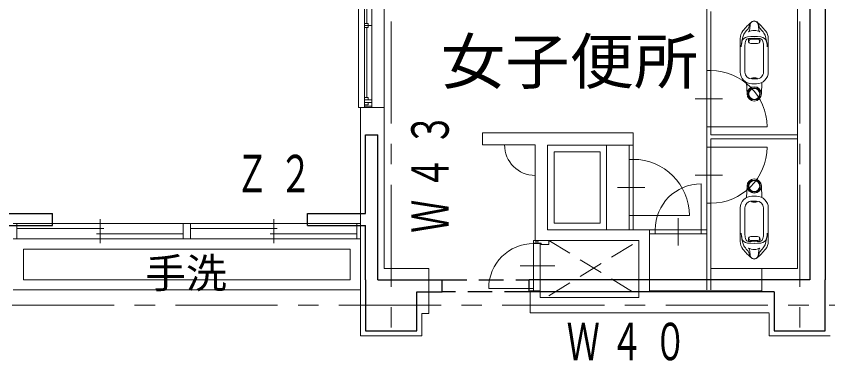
# Model space of a CAD drawing. Units: millimetres at full size, sheet at 1:200; details may follow other scales. Extents: x -55340 to 55340, y -38040 to 38040.
# Drawn here: x 3650 to 11596, y 25234 to 28612 of the extents above; entities that cross this region are included whole.
import ezdxf
from ezdxf.enums import TextEntityAlignment as Align

# ---------------------------------------------------------------- set-up
doc = ezdxf.new("R2010")
doc.units = ezdxf.units.MM
doc.header["$LTSCALE"] = 200
doc.linetypes.add('CHAIN1', pattern=[8, 5, -1, 1, -1])
doc.linetypes.add('DASHED1', pattern=[1.8, 1.2, -0.6])
for name, color, linetype, lineweight in [('0-0_補助線', 4, 'Continuous', 9), ('0-1_通り芯', 3, 'Continuous', 18), ('0-2_躯体', 4, 'Continuous', 9), ('0-3_外壁', 3, 'Continuous', 18), ('0-5_建具(ｻｯｼ)', 4, 'Continuous', 9), ('0-B_文字', 4, 'Continuous', 9), ('2-2_躯体', 2, 'Continuous', 25)]:
    doc.layers.add(name, color=color, linetype=linetype, lineweight=lineweight)
doc.layers.add('2-3_外壁', color=2, linetype='Continuous')
doc.styles.add('ＭＳ ゴシック', font='')
doc.styles.get('ＭＳ ゴシック').set_extended_font_data('MS Gothic')

msp = doc.modelspace()

# ---------------------------------------------------------------- linework, layer by layer
at = {"layer": '0-0_補助線', "color": 3, "lineweight": 18}
for p, q in [((10411.5, 25928.6), (10411.5, 32619.7)), ((7001.5, 27718.6), (7001.5, 30838.6)), ((7084.5, 28541.1), (7084.5, 29243.6)), ((10451.5, 27448.6), (10451.5, 28658.6)), ((7096.5, 28501.1), (7096.5, 28541.1)), ((7131.5, 28501.1), (7131.5, 28541.1)), ((7131.5, 28521.1), (7061.5, 28521.1)), ((7061.5, 28501.1), (7096.5, 28501.1)), ((7084.5, 27813.6), (7084.5, 28501.1)), ((10411.5, 28078.6), (10451.5, 28078.6)), ((7061.5, 27813.6), (7061.5, 27718.6)), ((7131.5, 27718.6), (7131.5, 27813.6)), ((7061.5, 27791.6), (7131.5, 27791.6)), ((7061.5, 27765.6), (7131.5, 27765.6)), ((7061.5, 27743.6), (7096.5, 27743.6)), ((7096.5, 27743.6), (7096.5, 27765.6)), ((10298.3, 27803.6), (10564.7, 27803.6)), ((7021.5, 27718.6), (7001.5, 27718.6)), ((7131.5, 27728.6), (7061.5, 27728.6)), ((7251.5, 26138.6), (7251.5, 27718.6)), ((10411.5, 27528.6), (11001.5, 27528.6)), ((9691.5, 27468.6), (9691.5, 27348.6)), ((11301.5, 27448.6), (10451.5, 27448.6)), ((8731.5, 27350.7), (8216.5, 27350.7)), ((8731.5, 26413.6), (8731.5, 27350.7)), ((8851.5, 27348.6), (8851.5, 26518.6)), ((9691.5, 27348.6), (8851.5, 27348.6)), ((9651.5, 27348.6), (9651.5, 26518.6)), ((9691.5, 27348.6), (9691.5, 26518.6)), ((10451.5, 25928.6), (10451.5, 27408.6)), ((11301.5, 27408.6), (10451.5, 27408.6)), ((10411.5, 27328.6), (11001.5, 27328.6)), ((9651.5, 27208.6), (9691.5, 27208.6)), ((10298.3, 27053.6), (10564.7, 27053.6)), ((10356.5, 26968.6), (10356.5, 26478.6)), ((9538.3, 26933.6), (9804.7, 26933.6)), ((10411.5, 26778.6), (10451.5, 26778.6)), ((4471.5, 26385.7), (4471.5, 26621.5)), ((6171.5, 26385.7), (6171.5, 26621.5)), ((9651.5, 26658.6), (10241.5, 26658.6)), ((10131.5, 26631.8), (10131.5, 26365.4)), ((5356.5, 26428.6), (5356.5, 26578.6)), ((3656.5, 26529.3), (4506.5, 26529.3)), ((4436.5, 26477.9), (5286.5, 26477.9)), ((5356.5, 26529.3), (6206.5, 26529.3)), ((6136.5, 26477.9), (6986.5, 26477.9)), ((8851.5, 26518.6), (9851.5, 26518.6)), ((9851.5, 26518.6), (10411.5, 26518.6)), ((9851.5, 25918.6), (9851.5, 26518.6)), ((9851.5, 26478.6), (10411.5, 26478.6)), ((9906.5, 26518.6), (9906.5, 26478.6)), ((3656.5, 26428.6), (3621.5, 26428.6)), ((5286.5, 26428.6), (5356.5, 26428.6)), ((6986.5, 26428.6), (7021.5, 26428.6)), ((8716.5, 26413.6), (8716.5, 26388.6)), ((8716.5, 26413.6), (8731.5, 26413.6)), ((8716.5, 26383.6), (8780.8, 26383.6)), ((8716.5, 25918.6), (8716.5, 26383.6)), ((9746.5, 26413.6), (8731.5, 26413.6)), ((8780.8, 25853.6), (8780.8, 26383.6)), ((8866.5, 26373.6), (8866.5, 26413.6)), ((9746.5, 26413.6), (9746.5, 25853.6)), ((8585.4, 26163.6), (8924.8, 26163.6)), ((10951.5, 26138.6), (10451.5, 26138.6)), ((10951.5, 26138.6), (10951.5, 25918.6)), ((8681.5, 25918.6), (8780.8, 25918.6)), ((9851.5, 25918.6), (10951.5, 25918.6)), ((8780.8, 25853.6), (9746.5, 25853.6)), ((7621.5, 25698.6), (7691.5, 25698.6)), ((7621.5, 25698.6), (7621.5, 25478.6)), ((11021.5, 25478.6), (11021.5, 25698.6)), ((11621.5, 25478.6), (11021.5, 25478.6))]:
    msp.add_line(p, q, dxfattribs=at)
at = {"layer": '0-0_補助線'}
for p, q in [((7251.5, 27718.6), (7251.5, 30838.6)), ((7061.5, 28541.1), (7061.5, 29243.6)), ((7131.5, 28541.1), (7131.5, 29243.6)), ((10848.4, 28554.9), (10848.3, 28554.7)), ((7061.5, 27813.6), (7061.5, 28501.1)), ((7131.5, 27813.6), (7131.5, 28501.1)), ((10739, 28394.6), (10739, 28064.6)), ((10819.5, 28380.6), (10819.5, 28369.6)), ((10824.5, 28369.6), (10824.5, 28365.6)), ((10912.5, 28385.6), (10840.5, 28385.6)), ((10928.5, 28369.6), (10928.5, 28365.6)), ((10933.5, 28380.6), (10933.5, 28369.6)), ((11014, 28394.6), (11014, 28064.6)), ((10786, 28329.7), (10786, 28064.6)), ((10843.5, 28345.6), (10909.5, 28345.6)), ((10967, 28329.7), (10967, 28064.6)), ((10848.5, 28005.6), (10848.5, 27997.7)), ((10853, 27997.6), (10900, 27997.6)), ((10904.5, 28005.6), (10904.5, 27997.7)), ((10802, 27962.8), (10806.6, 27847.9)), ((10853, 27950.6), (10900, 27950.6)), ((10950.9, 27962.8), (10946.4, 27847.9)), ((9431.5, 26518.6), (9431.5, 27348.6)), ((9366.5, 27283.6), (8916.5, 27283.6)), ((9366.5, 26583.6), (9366.5, 27283.6)), ((10802, 26834.5), (10806.6, 26949.4)), ((10950.9, 26834.5), (10946.4, 26949.4)), ((10848.5, 26791.6), (10848.5, 26799.4)), ((10900, 26846.6), (10853, 26846.6)), ((10900, 26799.6), (10853, 26799.6)), ((10904.5, 26791.6), (10904.5, 26799.4)), ((10739, 26402.6), (10739, 26732.6)), ((10786, 26467.5), (10786, 26732.6)), ((10967, 26467.5), (10967, 26732.6)), ((11014, 26402.6), (11014, 26732.6)), ((10819.5, 26416.6), (10819.5, 26427.6)), ((10824.5, 26427.6), (10824.5, 26431.6)), ((10840.5, 26411.6), (10912.5, 26411.6)), ((10909.5, 26451.6), (10843.5, 26451.6)), ((10928.5, 26427.6), (10928.5, 26431.6)), ((10933.5, 26416.6), (10933.5, 26427.6)), ((10904.5, 26242.3), (10904.7, 26242.5)), ((8716.5, 25943.6), (8276.5, 25943.6))]:
    msp.add_line(p, q, dxfattribs=at)
at = {"layer": '0-0_補助線', "color": 3, "lineweight": 18}
for points in [[(10976.5, 32418.6), (11301.5, 32418.6), (11301.5, 26138.6), (10951.5, 26138.6)], [(7061.5, 28501.1), (7061.5, 28541.1), (7096.5, 28541.1)], [(7061.5, 27813.6), (7096.5, 27813.6), (7096.5, 27791.6)], [(7621.5, 25478.6), (7021.5, 25478.6), (7021.5, 27718.6), (7251.5, 27718.6)], [(9691.5, 27468.6), (8216.5, 27468.6), (8216.5, 27350.7)], [(3656.5, 26428.6), (3656.5, 26578.6), (3621.5, 26578.6)], [(5286.5, 26428.6), (5286.5, 26578.6), (5356.5, 26578.6)], [(6986.5, 26428.6), (6986.5, 26578.6), (7021.5, 26578.6)], [(8716.5, 26388.6), (8791.5, 26388.6), (8791.5, 26373.6), (8866.5, 26373.6)], [(7251.5, 26138.6), (7691.5, 26138.6), (7691.5, 25698.6)], [(8681.5, 25918.6), (8681.5, 25703.6), (11021.5, 25703.6)]]:
    msp.add_lwpolyline(points, dxfattribs=at)
at = {"layer": '0-0_補助線'}
msp.add_lwpolyline([(9366.5, 26583.6), (8916.5, 26583.6), (8916.5, 27283.6)], dxfattribs=at)
for centre, radius in [((10876.5, 27850.6), 70), ((10876.5, 27850.6), 59.5), ((10876.5, 27850.6), 58.5), ((10876.5, 27850.6), 53.7), ((10876.5, 26946.6), 70), ((10876.5, 26946.6), 59.5), ((10876.5, 26946.6), 58.5), ((10876.5, 26946.6), 53.7)]:
    msp.add_circle(centre, radius, dxfattribs=at)
for centre, radius, start, end in [((11382.6, 27959.3), 800, 131.89336, 140.48157), ((11301.1, 28351.8), 500, 157.96445, 162.34274), ((11828.6, 28400.6), 1000, 172.63895, 175.78712), ((10876.5, 28523.6), 40, 7.32808, 172.67191), ((10876.5, 28523.6), 42, 132.24554, 157.90776), ((10876.5, 28523.6), 42, 22.09171, 131.89551), ((10370.3, 27959.3), 800, 39.51842, 48.10667), ((10451.9, 28351.8), 500, 17.65724, 22.03554), ((9924.4, 28400.6), 1000, 4.21284, 7.36102), ((10854.5, 28394.6), 115.6, 140.32361, 180), ((11188.4, 28154.9), 500, 138.09525, 144.32182), ((10786.5, 28515.6), 40, 318.00851, 342.34279), ((10811.3, 28475.5), 20, 297.79123, 355.78783), ((10876.5, 28351.6), 120, 62.26515, 117.728), ((10941.6, 28475.5), 20, 184.21216, 242.24719), ((10966.5, 28515.6), 40, 197.65762, 221.99147), ((10564.6, 28154.9), 500, 35.67824, 41.90482), ((10898, 28394.6), 116, 0, 39.51839), ((11108.9, 28301.1), 360, 159.81383, 178.49469), ((10816.5, 28347.8), 62, 95.36778, 167.59859), ((10854.5, 28394.6), 89, 144.32155, 159.77428), ((10906, 28329.7), 120, 158.09094, 180), ((10822.5, 28363.3), 30, 94.91638, 158.09077), ((10876.5, 27712.6), 700, 84.60614, 95.39375), ((10843.5, 28380.6), 24, 147.63628, 180), ((10843.5, 28369.6), 24, 180, 270), ((10876.5, 27735.6), 660, 85.08284, 94.91705), ((10840.5, 28369.6), 16, 90, 180), ((10909.5, 28369.6), 24, 270, 0), ((10912.5, 28369.6), 16, 0, 90), ((10909.5, 28380.6), 24, 0, 32.36371), ((10930.5, 28363.3), 30, 21.90921, 85.08171), ((10936.5, 28347.8), 62, 12.4014, 84.6312), ((10847, 28329.7), 120, 0, 21.90904), ((10898, 28394.6), 89.5, 20.11501, 35.49156), ((10644.1, 28301.1), 360, 1.50529, 20.18622), ((11068.5, 28292.4), 320, 167.59804, 176.73273), ((10846.5, 28365.6), 22, 180, 216.86989), ((10906.5, 28365.6), 22, 323.1301, 0), ((10684.5, 28292.4), 320, 3.26727, 12.40198), ((10853, 28064.6), 114, 179.9995, 270), ((10853, 28064.6), 67, 180, 270), ((10900, 28064.6), 114, 270, 0.00049), ((10900, 28064.6), 67, 270, 0.00085), ((10876.5, 27810.6), 197, 81.82877, 98.17122), ((10853, 26732.6), 114, 90, 180.00049), ((10853, 26732.6), 67, 90, 180.00085), ((10876.5, 26986.6), 197, 261.82877, 278.17122), ((10900, 26732.6), 114, 359.9995, 90), ((10900, 26732.6), 67, 0, 90), ((11068.5, 26504.8), 320, 183.26727, 192.40198), ((11108.9, 26496), 360, 181.50529, 200.18622), ((10906, 26467.5), 120, 180, 201.90904), ((10847, 26467.5), 120, 338.09094, 0), ((10644.1, 26496), 360, 339.81383, 358.49469), ((10684.5, 26504.8), 320, 347.59804, 356.73273), ((8716.5, 25943.6), 440, 90, 180), ((10855, 26402.6), 116, 180, 219.51839), ((10816.5, 26449.4), 62, 192.4014, 264.6312), ((10822.5, 26433.9), 30, 201.90921, 265.08171), ((10876.5, 27084.6), 700, 264.60614, 275.39375), ((10843.5, 26427.6), 24, 90, 180), ((10843.5, 26416.6), 24, 180, 212.36371), ((10876.5, 27061.6), 660, 265.08284, 274.91705), ((10846.5, 26431.6), 22, 143.1301, 180), ((10840.5, 26427.6), 16, 180, 270), ((10909.5, 26427.6), 24, 0, 90), ((10912.5, 26427.6), 16, 270, 0), ((10906.5, 26431.6), 22, 0, 36.86989), ((10909.5, 26416.6), 24, 327.63628, 0), ((10930.5, 26433.9), 30, 274.91638, 338.09077), ((10936.5, 26449.4), 62, 275.36778, 347.59859), ((10898.5, 26402.6), 115.6, 320.32361, 0), ((11382.6, 26837.8), 800, 219.51842, 228.10667), ((10855, 26402.6), 89.5, 200.11501, 215.49156), ((11188.4, 26642.3), 500, 215.67824, 221.90482), ((10786.5, 26281.6), 40, 17.65762, 41.99147), ((10811.3, 26321.7), 20, 4.21216, 62.24719), ((10876.5, 26445.6), 120, 242.26514, 297.728), ((11828.6, 26396.6), 1000, 184.21284, 187.36102), ((10370.3, 26837.8), 800, 311.89336, 320.48157), ((9924.4, 26396.6), 1000, 352.63895, 355.78712), ((10941.6, 26321.7), 20, 117.79123, 175.78783), ((10966.5, 26281.6), 40, 138.00851, 162.34279), ((10564.6, 26642.3), 500, 318.09525, 324.32182), ((10898.5, 26402.6), 89, 324.32155, 339.77428), ((11301.1, 26445.4), 500, 197.65724, 202.03554), ((10876.5, 26273.6), 40, 187.32808, 352.67191), ((10876.5, 26273.6), 42, 202.09169, 311.89551), ((10876.5, 26273.6), 42, 312.24554, 337.90776), ((10451.9, 26445.4), 500, 337.96445, 342.34274)]:
    msp.add_arc(centre, radius, start, end, dxfattribs=at)
at = {"layer": '0-0_補助線', "color": 3, "lineweight": 18}
for centre, radius, start, end in [((10451.5, 27528.6), 550, 0, 90), ((8731.5, 27350.7), 300, 180, 270), ((10451.5, 27328.6), 550, 270, 0), ((9691.5, 26658.6), 550, 0, 90), ((10356.5, 26518.6), 450, 90, 180)]:
    msp.add_arc(centre, radius, start, end, dxfattribs=at)
at = {"layer": '0-1_通り芯', "color": 4, "linetype": 'CHAIN1', "lineweight": 9}
for p, q in [((7321.5, 34960), (7321.5, 25478.6)), ((11321.5, 34960), (11321.5, 25478.6)), ((41409.7, 25778.6), (-45158.8, 25778.6))]:
    msp.add_line(p, q, dxfattribs=at)
at = {"layer": '0-2_躯体', "linetype": 'DASHED1'}
for p, q in [((8729.9, 26401.1), (8764, 26401.1)), ((8866.4, 26413.3), (9746.2, 25872.1)), ((8866.4, 25871.9), (9746.2, 26413.1))]:
    msp.add_line(p, q, dxfattribs=at)
at = {"layer": '0-2_躯体'}
for p, q in [((3721.5, 26328.6), (3721.5, 26028.6)), ((6921.5, 26328.6), (3721.5, 26328.6)), ((6921.5, 26028.6), (6921.5, 26328.6)), ((6921.5, 26028.6), (3721.5, 26028.6)), ((7021.5, 25928.6), (3621.5, 25928.6))]:
    msp.add_line(p, q, dxfattribs=at)
at = {"layer": '0-5_建具(ｻｯｼ)'}
for p, q in [((3656.5, 26578.6), (6986.5, 26578.6)), ((6986.5, 26428.6), (3656.5, 26428.6))]:
    msp.add_line(p, q, dxfattribs=at)
at = {"layer": '2-2_躯体'}
for p, q in [((11421.5, 32528.6), (11421.5, 26028.6)), ((11571.5, 32528.6), (11571.5, 26028.6)), ((7071.5, 27448.6), (7191.5, 27448.6)), ((7191.5, 26028.6), (7191.5, 27448.6)), ((2636.5, 26678.6), (4006.5, 26678.6)), ((6501.5, 26558.6), (6501.5, 26678.6)), ((6501.5, 26558.6), (7071.5, 26558.6)), ((7071.5, 26028.6), (7071.5, 26558.6)), ((7071.5, 26028.6), (7071.5, 25528.6)), ((7191.5, 26028.6), (7571.5, 26028.6)), ((7571.5, 26028.6), (7821.5, 26028.6)), ((7821.5, 25908.6), (7821.5, 26028.6)), ((11071.5, 26028.6), (8671.5, 26028.6)), ((11421.5, 26028.6), (11071.5, 26028.6)), ((7571.5, 25908.6), (7821.5, 25908.6)), ((7571.5, 25528.6), (7571.5, 25908.6)), ((11071.5, 25908.6), (11071.5, 25528.6)), ((7071.5, 25528.6), (7571.5, 25528.6))]:
    msp.add_line(p, q, dxfattribs=at)
at = {"layer": '2-2_躯体', "linetype": 'DASHED1'}
for p, q in [((7821.5, 26028.6), (8671.5, 26028.6)), ((8671.5, 25908.6), (7821.5, 25908.6))]:
    msp.add_line(p, q, dxfattribs=at)
at = {"layer": '2-2_躯体'}
for points in [[(6501.5, 26678.6), (7071.5, 26678.6), (7071.5, 27448.6)], [(2636.5, 26558.6), (4006.5, 26558.6), (4006.5, 26678.6)], [(11071.5, 25908.6), (8671.5, 25908.6), (8671.5, 26028.6)], [(11071.5, 25528.6), (11571.5, 25528.6), (11571.5, 26028.6)]]:
    msp.add_lwpolyline(points, dxfattribs=at)

# ---------------------------------------------------------------- texts
at = {"layer": '0-3_外壁', "color": 2, "style": 'ＭＳ ゴシック'}
msp.add_text('手洗', height=293.3, dxfattribs=at).set_placement((4912.5, 25858.5), align=Align.BOTTOM_LEFT)
at = {"layer": '0-B_文字', "color": 2, "style": 'ＭＳ ゴシック', "width": 1.05}
msp.add_text('女子便所', height=439.9, dxfattribs=at).set_placement((7808.3, 27817.3), align=Align.BOTTOM_LEFT)
at = {"layer": '2-3_外壁', "insert": (7891.3, 26487.7), "char_height": 366.6, "attachment_point": 7, "rotation": 90, "style": 'ＭＳ ゴシック'}
msp.add_mtext('\\T1.31;\\W0.65;Ｗ４３', dxfattribs=at)
at = {"layer": '2-3_外壁', "char_height": 366.6, "attachment_point": 7, "style": 'ＭＳ ゴシック'}
for s, insert in [('\\T1.31;\\W0.65;Ｚ２', (5797.3, 26885.7)), ('\\T1.31;\\W0.65;Ｗ４０', (9039.9, 25233.8))]:
    msp.add_mtext(s, dxfattribs=dict(at, insert=insert))

doc.saveas('drawing.dxf')
